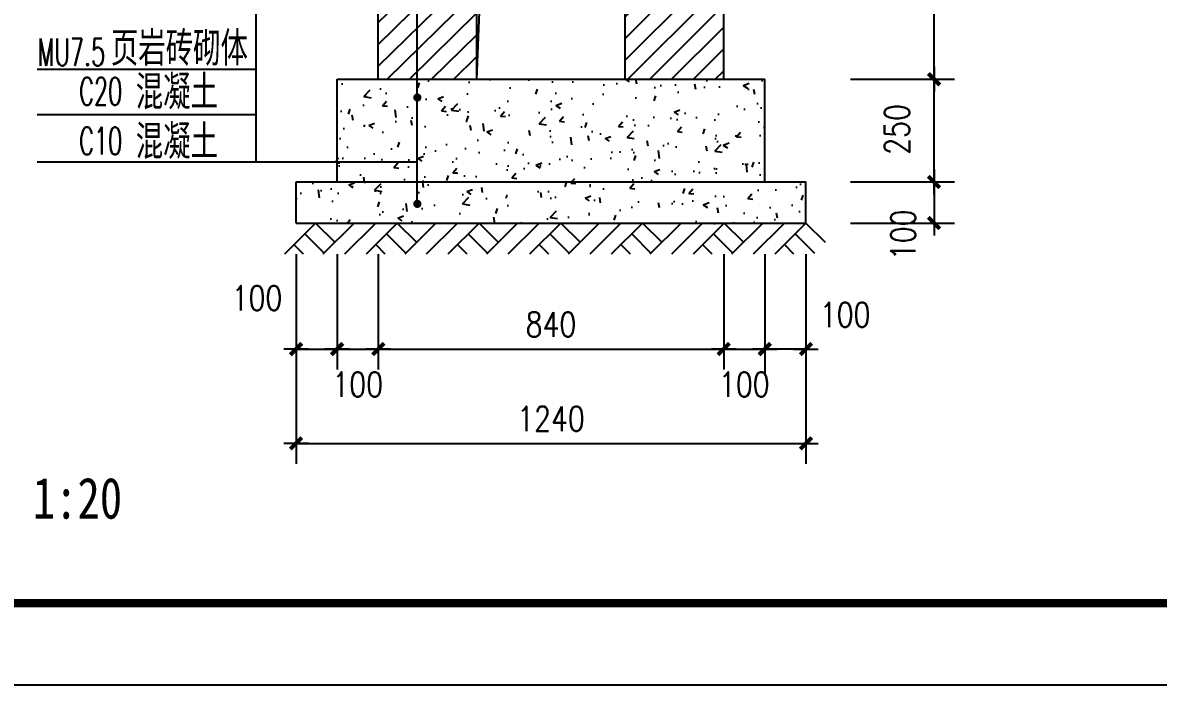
# Model space of a CAD drawing. Extents: x 0 to 11014425, y 0 to 2581013.
# Drawn here: x 10681054 to 10694861, y 2494204 to 2502264 of the extents above; entities that cross this region are included whole.
import ezdxf
from ezdxf.enums import TextEntityAlignment as Align

# ---------------------------------------------------------------- set-up
doc = ezdxf.new("R2010")
doc.units = 0
doc.header["$LTSCALE"] = 4000
doc.header["$MEASUREMENT"] = 0
doc.header["$PDMODE"] = 34
doc.linetypes.add('CONTINOUS', pattern=[0])
doc.linetypes.add('DASH', pattern=[0.35, 0.25, -0.1])
doc.layers.get('0').update_dxf_attribs({"color": 253, "linetype": 'DASH'})
doc.layers.get('DEFPOINTS').update_dxf_attribs({"linetype": 'CONTINUOUS'})
for name, color, linetype in [('1', 2, 'CONTINUOUS'), ('PUB_DIM', 3, 'CONTINUOUS'), ('PUB_HATCH', 7, 'CONTINUOUS'), ('PUB_TEXT', 7, 'CONTINUOUS'), ('PUB_TITLE', 4, 'CONTINUOUS')]:
    doc.layers.add(name, color=color, linetype=linetype)
doc.styles.add('_HZTXT', font='txt.shx', dxfattribs={"width": 0.8, "bigfont": 'HZTXT.shx'})
doc.styles.add('_ROMANS', font='ROMANS.shx', dxfattribs={"width": 0.6})
doc.styles.add('DIM_FONT', font='SIMPLEX.shx', dxfattribs={"width": 0.8})
doc.styles.add('HZ1', font='', dxfattribs={"width": 0.8})
doc.styles.get('HZ1').set_extended_font_data('KaiTi_GB2312')
doc.dimstyles.new('DIMN20', dxfattribs={"dimscale": 0.2, "dimtxt": 300, "dimasz": 1, "dimexe": 250, "dimexo": 300, "dimgap": 150, "dimtad": 1, "dimdec": 0, "dimzin": 0, "dimtxsty": 'DIM_FONT', "dimblk": '_DIMX', "dimcen": 0.09, "dimclrt": 7, "dimazin": 3, "dimtfac": 1, "dimtdec": 0, "dimtix": 1, "dimtmove": 0, "dimatfit": 3, "dimtolj": 1, "dimtzin": 0})
pattern_1 = [(49.99999999999999, (-57235833.71382982, -77747595.92211497), (143.4520365201507, -12.55042699651903), [15, -165]), (355, (-57235833.71382982, -77747595.92211497), (-27.75026672259999, 150.4384267400024), [12, -132]), (100.4514, (-57235821.75949382, -77747596.96798295), (115.7018763428043, 137.8879084121907), [12.748038, -140.2284223999999]), (46.18420000000001, (-57235833.71382982, -77747555.92211497), (213.4482097251289, -33.1038028658036), [22.5, -247.5]), (96.6356, (-57235815.92648082, -77747558.68077636), (186.9325411097407, 194.8235741800884), [19.12205759999999, -210.3425999999999]), (351.1842, (-57235833.71382982, -77747555.92211497), (186.9323890267255, 194.8237201850649), [18, -198]), (21, (-57235813.71382982, -77747565.92211497), (119.3814104236923, -80.52377813306775), [15, -165]), (326.0000000000001, (-57235813.71382982, -77747565.92211497), (48.66306638431636, 145.0300090093706), [12, -132]), (71.4514, (-57235803.76538322, -77747572.63243616), (168.044525716298, 64.50609934199045), [12.748038, -140.2284224]), (37.50000000000001, (-57235833.71382982, -77747595.92211497), (2.431971063458127, 66.57877076626228), [0, -130.4, 0, -134, 0, -132.5]), (7.499999999999999, (-57235833.71382982, -77747595.92211497), (52.61390748842972, 78.88234237647205), [0, -76.4, 0, -127.4, 0, -50.5]), (327.5, (-57235878.31382982, -77747595.92211497), (106.7644872344818, -4.510974346875951), [0, -50, 0, -156, 0, -207]), (317.5, (-57235898.31382982, -77747595.92211497), (116.6372338684772, 20.02099646646353), [0, -65, 0, -103.6, 0, -147])]

# ---------------------------------------------------------------- blocks, each defined once
blk = doc.blocks.new('_DIMX')
blk.add_line((-150, 0), (150, 0))
at = {"const_width": 50}
blk.add_lwpolyline([(-70, -70), (70, 70)], dxfattribs=at)
blk = doc.blocks.new('*D194')
at = {"color": 0, "linetype": 'BYBLOCK'}
for p, q in [((10805825.48243547, 2505758.60600443), (10806078.26479275, 2505758.60600443)), ((10806028.26479275, 2505508.806004431), (10806028.26479275, 2505758.40600443)), ((10805825.48243547, 2505508.60600443), (10806078.26479275, 2505508.60600443))]:
    blk.add_line(p, q, dxfattribs=at)
at = {"layer": 'DEFPOINTS', "color": 0, "linetype": 'BYBLOCK'}
for p in [(10805765.48243547, 2505758.60600443), (10806028.26479275, 2505758.60600443), (10805765.48243547, 2505508.60600443)]:
    blk.add_point(p, dxfattribs=at)
at = {"color": 0, "linetype": 'BYBLOCK', "xscale": 0.2, "yscale": 0.2, "zscale": 0.2}
for p, rotation in [((10806028.26479275, 2505758.60600443), 90), ((10806028.26479275, 2505508.60600443), 270)]:
    blk.add_blockref('_DIMX', p, dxfattribs=dict(at, rotation=rotation))
at = {"color": 7, "linetype": 'BYBLOCK', "insert": (10805938.27080085, 2505636.259263037), "char_height": 60, "attachment_point": 5, "rotation": 90, "style": 'DIM_FONT'}
blk.add_mtext('\\A1;250', dxfattribs=at)
blk = doc.blocks.new('*D195')
at = {"color": 0, "linetype": 'BYBLOCK'}
for p, q in [((10805825.48243547, 2506258.60600443), (10806078.26479275, 2506258.60600443)), ((10806028.26479275, 2505758.806004431), (10806028.26479275, 2506258.40600443)), ((10805825.48243547, 2505758.60600443), (10806078.26479275, 2505758.60600443))]:
    blk.add_line(p, q, dxfattribs=at)
at = {"layer": 'DEFPOINTS', "color": 0, "linetype": 'BYBLOCK'}
for p in [(10805765.48243547, 2506258.60600443), (10806028.26479275, 2506258.60600443), (10805765.48243547, 2505758.60600443)]:
    blk.add_point(p, dxfattribs=at)
at = {"color": 0, "linetype": 'BYBLOCK', "xscale": 0.2, "yscale": 0.2, "zscale": 0.2}
for p, rotation in [((10806028.26479275, 2506258.60600443), 90), ((10806028.26479275, 2505758.60600443), 270)]:
    blk.add_blockref('_DIMX', p, dxfattribs=dict(at, rotation=rotation))
at = {"color": 7, "linetype": 'BYBLOCK', "insert": (10805968.26479275, 2506008.60600443), "char_height": 60, "attachment_point": 5, "rotation": 90, "style": 'DIM_FONT'}
blk.add_mtext('\\A1;500', dxfattribs=at)
blk = doc.blocks.new('*D221')
at = {"color": 0, "linetype": 'BYBLOCK'}
for p, q in [((10805825.48243547, 2505508.60600443), (10806078.26479275, 2505508.60600443)), ((10806028.26479275, 2505508.40600443), (10806028.26479275, 2505408.803459432)), ((10805825.48243547, 2505408.603459431), (10806078.26479275, 2505408.603459431))]:
    blk.add_line(p, q, dxfattribs=at)
at = {"layer": 'DEFPOINTS', "color": 0, "linetype": 'BYBLOCK'}
for p in [(10805765.48243547, 2505508.60600443), (10805765.48243547, 2505408.603459431), (10806028.26479275, 2505408.603459431)]:
    blk.add_point(p, dxfattribs=at)
at = {"color": 0, "linetype": 'BYBLOCK', "xscale": 0.2, "yscale": 0.2, "zscale": 0.2}
for p, rotation in [((10806028.26479275, 2505508.60600443), 90), ((10806028.26479275, 2505408.603459431), 270)]:
    blk.add_blockref('_DIMX', p, dxfattribs=dict(at, rotation=rotation))
at = {"color": 7, "linetype": 'BYBLOCK', "insert": (10805953.26479275, 2505379.899088277), "char_height": 60, "attachment_point": 5, "rotation": 90, "style": 'DIM_FONT'}
blk.add_mtext('\\A1;100', dxfattribs=at)
blk = doc.blocks.new('*D222')
at = {"color": 0, "linetype": 'BYBLOCK'}
for p, q in [((10804476.83670529, 2505333.158961652), (10804476.83670529, 2505052.055920242)), ((10804576.83670529, 2505333.158961652), (10804576.83670529, 2505052.055920242)), ((10804477.03670529, 2505102.055920242), (10804576.63670529, 2505102.055920242))]:
    blk.add_line(p, q, dxfattribs=at)
at = {"layer": 'DEFPOINTS', "color": 0, "linetype": 'BYBLOCK'}
for p in [(10804476.83670529, 2505393.158961652), (10804576.83670529, 2505393.158961652), (10804576.83670529, 2505102.055920242)]:
    blk.add_point(p, dxfattribs=at)
at = {"color": 0, "linetype": 'BYBLOCK', "xscale": 0.2, "yscale": 0.2, "zscale": 0.2, "rotation": 180}
blk.add_blockref('_DIMX', (10804476.83670529, 2505102.055920242), dxfattribs=at)
at = {"color": 0, "linetype": 'BYBLOCK', "xscale": 0.2, "yscale": 0.2, "zscale": 0.2}
blk.add_blockref('_DIMX', (10804576.83670529, 2505102.055920242), dxfattribs=at)
at = {"color": 7, "linetype": 'BYBLOCK', "insert": (10804381.87353011, 2505226.22124031), "char_height": 60, "attachment_point": 5, "style": 'DIM_FONT'}
blk.add_mtext('\\A1;100', dxfattribs=at)
blk = doc.blocks.new('*D223')
at = {"color": 0, "linetype": 'BYBLOCK'}
for p, q in [((10804576.83670529, 2505333.158961652), (10804576.83670529, 2505052.055920242)), ((10804676.83670529, 2505333.158961652), (10804676.83670529, 2505052.055920242)), ((10804577.03670529, 2505102.055920242), (10804676.63670529, 2505102.055920242))]:
    blk.add_line(p, q, dxfattribs=at)
at = {"layer": 'DEFPOINTS', "color": 0, "linetype": 'BYBLOCK'}
for p in [(10804576.83670529, 2505393.158961652), (10804676.83670529, 2505393.158961652), (10804676.83670529, 2505102.055920242)]:
    blk.add_point(p, dxfattribs=at)
at = {"color": 0, "linetype": 'BYBLOCK', "xscale": 0.2, "yscale": 0.2, "zscale": 0.2, "rotation": 180}
blk.add_blockref('_DIMX', (10804576.83670529, 2505102.055920242), dxfattribs=at)
at = {"color": 0, "linetype": 'BYBLOCK', "xscale": 0.2, "yscale": 0.2, "zscale": 0.2}
blk.add_blockref('_DIMX', (10804676.83670529, 2505102.055920242), dxfattribs=at)
at = {"color": 7, "linetype": 'BYBLOCK', "insert": (10804626.83670529, 2505016.123678817), "char_height": 60, "attachment_point": 5, "style": 'DIM_FONT'}
blk.add_mtext('\\A1;100', dxfattribs=at)
blk = doc.blocks.new('*D224')
at = {"color": 0, "linetype": 'BYBLOCK'}
for p, q in [((10804676.83670529, 2505333.158961652), (10804676.83670529, 2505052.055920242)), ((10805516.83670529, 2505333.158961652), (10805516.83670529, 2505052.055920242)), ((10804677.03670529, 2505102.055920242), (10805516.63670529, 2505102.055920242))]:
    blk.add_line(p, q, dxfattribs=at)
at = {"layer": 'DEFPOINTS', "color": 0, "linetype": 'BYBLOCK'}
for p in [(10804676.83670529, 2505393.158961652), (10805516.83670529, 2505393.158961652), (10805516.83670529, 2505102.055920242)]:
    blk.add_point(p, dxfattribs=at)
at = {"color": 0, "linetype": 'BYBLOCK', "xscale": 0.2, "yscale": 0.2, "zscale": 0.2, "rotation": 180}
blk.add_blockref('_DIMX', (10804676.83670529, 2505102.055920242), dxfattribs=at)
at = {"color": 0, "linetype": 'BYBLOCK', "xscale": 0.2, "yscale": 0.2, "zscale": 0.2}
blk.add_blockref('_DIMX', (10805516.83670529, 2505102.055920242), dxfattribs=at)
at = {"color": 7, "linetype": 'BYBLOCK', "insert": (10805096.83670529, 2505162.055920242), "char_height": 60, "attachment_point": 5, "style": 'DIM_FONT'}
blk.add_mtext('\\A1;840', dxfattribs=at)
blk = doc.blocks.new('*D225')
at = {"color": 0, "linetype": 'BYBLOCK'}
for p, q in [((10805516.83670529, 2505333.158961652), (10805516.83670529, 2505052.055920242)), ((10805616.83670529, 2505333.158961652), (10805616.83670529, 2505052.055920242)), ((10805517.03670529, 2505102.055920242), (10805616.63670529, 2505102.055920242))]:
    blk.add_line(p, q, dxfattribs=at)
at = {"layer": 'DEFPOINTS', "color": 0, "linetype": 'BYBLOCK'}
for p in [(10805516.83670529, 2505393.158961652), (10805616.83670529, 2505393.158961652), (10805616.83670529, 2505102.055920242)]:
    blk.add_point(p, dxfattribs=at)
at = {"color": 0, "linetype": 'BYBLOCK', "xscale": 0.2, "yscale": 0.2, "zscale": 0.2, "rotation": 180}
blk.add_blockref('_DIMX', (10805516.83670529, 2505102.055920242), dxfattribs=at)
at = {"color": 0, "linetype": 'BYBLOCK', "xscale": 0.2, "yscale": 0.2, "zscale": 0.2}
blk.add_blockref('_DIMX', (10805616.83670529, 2505102.055920242), dxfattribs=at)
at = {"color": 7, "linetype": 'BYBLOCK', "insert": (10805566.83670529, 2505016.123678817), "char_height": 60, "attachment_point": 5, "style": 'DIM_FONT'}
blk.add_mtext('\\A1;100', dxfattribs=at)
blk = doc.blocks.new('*D226')
at = {"color": 0, "linetype": 'BYBLOCK'}
for p, q in [((10805616.83670529, 2505333.158961652), (10805616.83670529, 2505052.055920242)), ((10805716.83670529, 2505333.158961652), (10805716.83670529, 2505052.055920242)), ((10805716.63670529, 2505102.055920242), (10805617.03670529, 2505102.055920242))]:
    blk.add_line(p, q, dxfattribs=at)
at = {"layer": 'DEFPOINTS', "color": 0, "linetype": 'BYBLOCK'}
for p in [(10805616.83670529, 2505393.158961652), (10805716.83670529, 2505393.158961652), (10805616.83670529, 2505102.055920242)]:
    blk.add_point(p, dxfattribs=at)
at = {"color": 0, "linetype": 'BYBLOCK', "xscale": 0.2, "yscale": 0.2, "zscale": 0.2, "rotation": 180}
blk.add_blockref('_DIMX', (10805616.83670529, 2505102.055920242), dxfattribs=at)
at = {"color": 0, "linetype": 'BYBLOCK', "xscale": 0.2, "yscale": 0.2, "zscale": 0.2}
blk.add_blockref('_DIMX', (10805716.83670529, 2505102.055920242), dxfattribs=at)
at = {"color": 7, "linetype": 'BYBLOCK', "insert": (10805812.06113358, 2505185.64816141), "char_height": 60, "attachment_point": 5, "style": 'DIM_FONT'}
blk.add_mtext('\\A1;100', dxfattribs=at)
blk = doc.blocks.new('*D227')
at = {"color": 0, "linetype": 'BYBLOCK'}
for p, q in [((10804476.83670651, 2505103.758879928), (10804476.83670651, 2504822.655838518)), ((10805716.83670443, 2505103.758879928), (10805716.83670443, 2504822.655838518)), ((10804477.03670651, 2504872.655838518), (10805716.63670444, 2504872.655838518))]:
    blk.add_line(p, q, dxfattribs=at)
at = {"layer": 'DEFPOINTS', "color": 0, "linetype": 'BYBLOCK'}
for p in [(10804476.83670651, 2505163.758879928), (10805716.83670443, 2505163.758879928), (10805716.83670443, 2504872.655838518)]:
    blk.add_point(p, dxfattribs=at)
at = {"color": 0, "linetype": 'BYBLOCK', "xscale": 0.2, "yscale": 0.2, "zscale": 0.2, "rotation": 180}
blk.add_blockref('_DIMX', (10804476.83670651, 2504872.655838518), dxfattribs=at)
at = {"color": 0, "linetype": 'BYBLOCK', "xscale": 0.2, "yscale": 0.2, "zscale": 0.2}
blk.add_blockref('_DIMX', (10805716.83670443, 2504872.655838518), dxfattribs=at)
at = {"color": 7, "linetype": 'BYBLOCK', "insert": (10805096.83670547, 2504932.655838518), "char_height": 60, "attachment_point": 5, "style": 'DIM_FONT'}
blk.add_mtext('\\A1;1240', dxfattribs=at)
blk = doc.blocks.new('A$C33BA40DF')
at = {"layer": 'PUB_DIM', "linetype": 'CONTINOUS', "const_width": 9.75, "flags": 128}
blk.add_lwpolyline([(4.861386172473431, 9.999824166297913, 1), (15.11138617247343, 9.999824166297913, 1)], format="xyb", close=True, dxfattribs=at)
blk = doc.blocks.new('A$C749A6C3D')
at = {"layer": '1', "linetype": 'CONTINOUS'}
h = blk.add_hatch(dxfattribs=at)
h.set_pattern_fill('ANSI31', color=8, scale=300, style=0)
h.set_pattern_definition([(45, (-57235833.71382982, -77747595.92211497), (-26.51650429449553, 26.51650429449553), [])])
h.paths.add_polyline_path([(3987.070947745815, 935.9578070105053), (4227.070947738364, 935.9578070105053), (4227.070947745815, 3575.957807025407), (3987.070947745815, 3575.957807025407)])
h.paths.add_polyline_path([(4587.070947701111, 935.9578070403077), (4827.070947708562, 935.9578070403077), (4827.070947753266, 3575.957807010505), (4587.070947753266, 3575.957807010505)])
h.paths.add_polyline_path([(3918.215128513053, 1833.431015333626), (4025.929414229468, 1833.431015333626), (4025.929414229468, 1743.431015333626), (3918.215128513053, 1743.431015333626)], flags=9)
h.paths.add_polyline_path([(4000.357985654846, 1968.231480589602), (4153.786557080224, 1968.231480589602), (4153.786557080224, 1878.231480589602), (4000.357985654846, 1878.231480589602)], flags=24)
h.paths.add_polyline_path([(4630.357985654846, 1955.535184270237), (4783.786557080224, 1955.535184270237), (4783.786557080224, 1865.535184270237), (4630.357985654846, 1865.535184270237)], flags=24)
h.paths.add_polyline_path([(4788.215128513053, 1837.935184276197), (4895.929414229468, 1837.935184276197), (4895.929414229468, 1747.935184276197), (4788.215128513053, 1747.935184276197)], flags=9)
at = {"layer": 'PUB_DIM', "linetype": 'CONTINOUS'}
h = blk.add_hatch(dxfattribs=at)
h.set_pattern_fill('AN33C', color=8, scale=200, style=0)
h.set_pattern_definition(pattern_1)
h.paths.add_polyline_path([(4927.070947701111, 935.9578070403077), (3887.070947738364, 935.9578070254065), (3887.070947745815, 685.9578070552088), (4927.070947716013, 685.9578070552088)])
h = blk.add_hatch(dxfattribs=at)
h.set_pattern_fill('AN33C', color=8, scale=200, style=0)
h.set_pattern_definition(pattern_1)
h.paths.add_polyline_path([(5027.070947723463, 685.95780707011), (3787.070947768167, 685.9578070403077), (3787.070947768167, 585.9578070254065), (5027.070947716013, 585.95780707011)])
at = {"layer": '1', "color": 7, "linetype": 'CONTINOUS'}
blk.add_line((3987.070947745815, 935.9578070254065), (3987.070947745815, 3575.957807025407), dxfattribs=at)
at = {"layer": '1', "color": 255, "linetype": 'CONTINOUS'}
for p, q in [((4227.070947730914, 935.9578070254065), (4227.070947745815, 3575.957807025407)), ((4587.070947701111, 935.9578070254065), (4587.070947753266, 3575.957807025407)), ((4827.070947708562, 935.9578070552088), (4827.070947753266, 3575.957807025407)), ((3887.070947745815, 935.9578070254065), (4927.070947701111, 935.9578070403077)), ((3887.070947753266, 685.9578070403077), (3887.070947745815, 935.9578070254065)), ((4927.070947716013, 685.9578070552088), (4927.070947701111, 935.9578070403077)), ((3787.070947768167, 685.9578070403077), (5027.070947716013, 685.9578070552088)), ((3787.070947760716, 585.9578070403077), (3787.070947768167, 685.9578070403077)), ((5027.070947716013, 585.9578070552088), (5027.070947716013, 685.9578070552088)), ((3787.070947760716, 585.9578070403077), (5027.070947716013, 585.9578070552088))]:
    blk.add_line(p, q, dxfattribs=at)
at = {"layer": '1', "color": 7, "linetype": 'CONTINOUS', "flags": 128}
blk.add_lwpolyline([(4227.070947738364, 935.9578070254065), (4324.476960705593, 3420.488469874952), (4587.070947753266, 3575.957807025407)], dxfattribs=at)
at = {"layer": 'DEFPOINTS', "color": 0, "linetype": 'BYBLOCK'}
blk.add_point((5256.228528099135, 459.0569843859412), dxfattribs=at)
at = {"layer": 'PUB_DIM', "linetype": 'CONTINOUS'}
blk.add_line((4927.072922246531, 495.5133059681393), (4927.072922246531, 216.9102645576932), dxfattribs=at)
at = {"layer": 'PUB_DIM', "linetype": 'CONTINOUS', "flags": 128}
for points in [[(3688.976387450472, 1185.099228790496), (3688.976387450472, 734.3817756981589)], [(4081.104879150167, 1143.888041189406), (4081.104879150167, 628.6684325248934)], [(3688.976387450472, 959.7405022592284), (3157.145911211148, 959.7405022592284)], [(3688.976387450472, 849.5603981078602), (3157.145911211148, 849.5603981078602)], [(4081.257725948468, 734.3817756981589), (3157.145911211148, 734.3817756981589)]]:
    blk.add_lwpolyline(points, dxfattribs=at)
at = {"layer": 'PUB_HATCH', "color": 8, "linetype": 'CONTINOUS'}
for p, q in [((3759.570947730914, 510.9578070403077), (3834.570947730914, 585.9578070403077)), ((3834.570947730914, 585.9578070403077), (3881.445947730914, 539.0828070403077)), ((3853.320947730914, 510.9578070403077), (3928.320947730914, 585.9578070403077)), ((3905.820947730914, 510.9578070403077), (3980.820947730914, 585.9578070403077)), ((3958.320947730914, 510.9578070403077), (4033.320947730914, 585.9578070403077)), ((4033.320947730914, 585.9578070403077), (4080.195947730914, 539.0828070403077)), ((4052.070947730914, 510.9578070403077), (4127.070947730914, 585.9578070403077)), ((4104.570947730914, 510.9578070403077), (4179.570947730914, 585.9578070403077)), ((4157.070947730914, 510.9578070403077), (4232.070947730914, 585.9578070403077)), ((4232.070947730914, 585.9578070403077), (4278.945947730914, 539.0828070403077)), ((4250.820947730914, 510.9578070403077), (4325.820947730914, 585.9578070403077)), ((4303.320947730914, 510.9578070403077), (4378.320947730914, 585.9578070403077)), ((4355.820947730914, 510.9578070403077), (4430.820947730914, 585.9578070403077)), ((4430.820947730914, 585.9578070403077), (4477.695947730914, 539.0828070403077)), ((4449.570947730914, 510.9578070403077), (4524.570947730914, 585.9578070403077)), ((4502.070947730914, 510.9578070403077), (4577.070947730914, 585.9578070403077)), ((4554.570947730914, 510.9578070403077), (4629.570947730914, 585.9578070403077)), ((4629.570947730914, 585.9578070403077), (4676.445947730914, 539.0828070403077)), ((4648.320947730914, 510.9578070403077), (4723.320947730914, 585.9578070403077)), ((4700.820947730914, 510.9578070403077), (4775.820947730914, 585.9578070403077)), ((4753.320947730914, 510.9578070403077), (4828.320947730914, 585.9578070403077)), ((4828.320947730914, 585.9578070403077), (4875.195947730914, 539.0828070403077)), ((4847.070947730914, 510.9578070403077), (4922.070947730914, 585.9578070403077)), ((4899.570947730914, 510.9578070403077), (4974.570947730914, 585.9578070403077)), ((4952.070947730914, 510.9578070403077), (5027.070947730914, 585.9578070403077)), ((5027.070947730914, 585.9578070403077), (5073.945947730914, 539.0828070403077)), ((3808.320947730914, 559.7078070403077), (3855.195947730914, 512.8328070403077)), ((4007.070947730914, 559.7078070403077), (4053.945947730914, 512.8328070403077)), ((4205.820947730914, 559.7078070403077), (4252.695947730914, 512.8328070403077)), ((4404.570947730914, 559.7078070403077), (4451.445947730914, 512.8328070403077)), ((4603.320947730914, 559.7078070403077), (4650.195947730914, 512.8328070403077)), ((4802.070947730914, 559.7078070403077), (4848.945947730914, 512.8328070403077)), ((5000.820947730914, 559.7078070403077), (5047.695947730914, 512.8328070403077)), ((3782.070947730914, 533.4578070403077), (3804.570947730914, 510.9578070403077)), ((3980.820947730914, 533.4578070403077), (4003.320947730914, 510.9578070403077)), ((4179.570947730914, 533.4578070403077), (4202.070947730914, 510.9578070403077)), ((4378.320947730914, 533.4578070403077), (4400.820947730914, 510.9578070403077)), ((4577.070947730914, 533.4578070403077), (4599.570947716013, 510.9578070552088)), ((4775.820947730914, 533.4578070403077), (4798.320947716013, 510.9578070552088)), ((4974.570947730914, 533.4578070403077), (4997.070947716013, 510.9578070552088))]:
    blk.add_line(p, q, dxfattribs=at)
at = {"layer": 'PUB_DIM', "linetype": 'CONTINOUS'}
for p in [(4072.086917350069, 881.3063064725138), (4072.086917350069, 622.6063997657038)]:
    blk.add_blockref('A$C33BA40DF', p, dxfattribs=at)
at = {"layer": 'PUB_TEXT', "linetype": 'CONTINOUS'}
for s, height, style, width, p in [('页岩砖砌体', 83.33333333333333, '_HZTXT', 0.8, (3336.800517940894, 968.6488693864085)), ('MU7.5', 66.66666666666666, '_ROMANS', 0.6, (3158.456610927358, 968.6488693864085)), ('C20', 66.66666666666666, '_ROMANS', 0.6, (3259.72419510223, 873.0001588971354)), ('混凝土', 83.33333333333333, '_HZTXT', 0.8, (3397.116069065407, 862.6091127009131)), ('混凝土', 83.33333333333333, '_HZTXT', 0.8, (3397.116069065407, 741.9533905447461)), ('C10', 66.66666666666666, '_ROMANS', 0.6, (3259.72419510223, 752.3444367409684))]:
    blk.add_text(s, height=height, dxfattribs=dict(at, style=style, width=width)).set_placement(p)
at = {"layer": 'PUB_DIM', "linetype": 'CONTINOUS'}
for p1, p2, distance, picture, middle in [((5075.718652429059, 935.9603487462737), (5075.718652429059, 1435.960348746274), -262.782357275486, '*D195', (5278.501009704545, 1185.960348746274)), ((3987.072922246531, 570.5133059681393), (4827.072922246531, 570.5133059681393), -291.1030414104461, '*D224', (4407.072922246531, 339.4102645576932)), ((3787.072923460975, 341.1132242442109), (5027.072921389714, 341.1132242442109), -291.1030414104462, '*D227', (4407.072922425345, 110.0101828337647))]:
    dim = blk.add_aligned_dim(p1=p1, p2=p2, distance=distance, dimstyle='DIMN20', dxfattribs=at)
    dim.commit()
    dim.dimension.update_dxf_attribs({"geometry": picture, "text_midpoint": middle, "insert": (-10800689.76378305, -2504822.645655684)})
for base, p1, p2, angle, picture, middle in [((5338.501009704545, 935.9603487462737), (5075.718652429059, 685.9603487462737), (5075.718652429059, 935.9603487462737), 90, '*D194', (5248.507017808035, 813.6136073530652)), ((5338.501009704545, 585.957803747151), (5075.718652429059, 685.9603487462737), (5075.718652429059, 585.957803747151), 270, '*D221', (5263.501009704545, 557.2534325928427)), ((3887.072922246531, 279.4102645576932), (3787.072922246531, 570.5133059681393), (3887.072922246531, 570.5133059681393), 0, '*D222', (3692.109747061506, 403.5755846262909)), ((3987.072922246531, 279.4102645576932), (3887.072922246531, 570.5133059681393), (3987.072922246531, 570.5133059681393), 0, '*D223', (3937.072922246531, 193.478023132775)), ((4927.072922246531, 279.4102645576932), (4827.072922246531, 570.5133059681393), (4927.072922246531, 570.5133059681393), 0, '*D225', (4877.072922246531, 193.478023132775)), ((4927.072922246531, 279.4102645576932), (5027.072922246531, 570.5133059681393), (4927.072922246531, 570.5133059681393), 180, '*D226', (5122.297350535169, 363.0025057257153))]:
    dim = blk.add_linear_dim(base=base, p1=p1, p2=p2, angle=angle, dimstyle='DIMN20', dxfattribs=at)
    dim.commit()
    dim.dimension.update_dxf_attribs({"geometry": picture, "text_midpoint": middle, "dimtype": 129, "insert": (-10800689.76378305, -2504822.645655684)})

msp = doc.modelspace()

# ---------------------------------------------------------------- linework, layer by layer
at = {"layer": 'PUB_TITLE', "linetype": 'CONTINOUS', "flags": 128}
msp.add_lwpolyline([(10662340.1547577, 2494204.463703819), (10662340.1547577, 2536204.463703819), (10721740.1547577, 2536204.463703819), (10721740.1547577, 2494204.463703819)], close=True, dxfattribs=at)
at = {"layer": 'PUB_TITLE', "linetype": 'CONTINOUS', "const_width": 100, "flags": 128}
msp.add_lwpolyline([(10664840.1547577, 2495204.463703819), (10720740.1547577, 2495204.463703819), (10720740.1547577, 2535204.463703819), (10664840.1547577, 2535204.463703819)], close=True, dxfattribs=at)

# ---------------------------------------------------------------- block references
at = {"layer": 'PUB_DIM', "linetype": 'CONTINOUS', "xscale": 5, "yscale": 5, "zscale": 5}
msp.add_blockref('A$C749A6C3D', (10665441.80221191, 2496897.463639267), dxfattribs=at)

# ---------------------------------------------------------------- texts
at = {"layer": 'PUB_TEXT', "style": 'HZ1', "width": 0.8}
msp.add_text('1:20', height=500, dxfattribs=at).set_placement((10682263.42837212, 2496231.4702942), align=Align.RIGHT)

doc.saveas('drawing.dxf')
